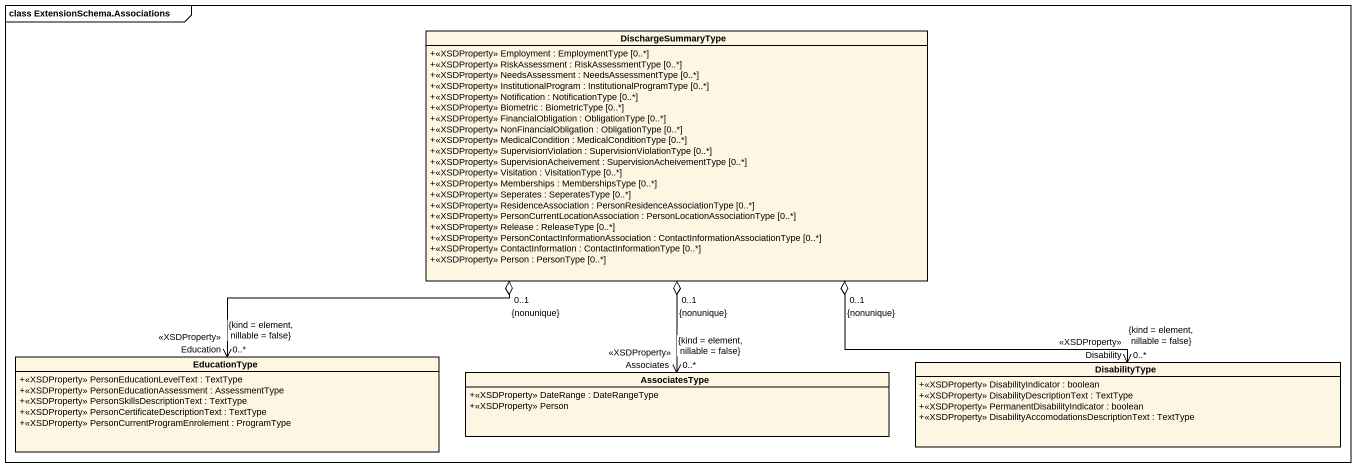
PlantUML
@startuml
mainframe class ExtensionSchema.Associations
hide circle
hide empty members
skinparam classAttributeIconSize 0
class DischargeSummaryType {
  +<<XSDProperty>> Employment : EmploymentType [0..*]
  +<<XSDProperty>> RiskAssessment : RiskAssessmentType [0..*]
  +<<XSDProperty>> NeedsAssessment : NeedsAssessmentType [0..*]
  +<<XSDProperty>> InstitutionalProgram : InstitutionalProgramType [0..*]
  +<<XSDProperty>> Notification : NotificationType [0..*]
  +<<XSDProperty>> Biometric : BiometricType [0..*]
  +<<XSDProperty>> FinancialObligation : ObligationType [0..*]
  +<<XSDProperty>> NonFinancialObligation : ObligationType [0..*]
  +<<XSDProperty>> MedicalCondition : MedicalConditionType [0..*]
  +<<XSDProperty>> SupervisionViolation : SupervisionViolationType [0..*]
  +<<XSDProperty>> SupervisionAcheivement : SupervisionAcheivementType [0..*]
  +<<XSDProperty>> Visitation : VisitationType [0..*]
  +<<XSDProperty>> Memberships : MembershipsType [0..*]
  +<<XSDProperty>> Seperates : SeperatesType [0..*]
  +<<XSDProperty>> ResidenceAssociation : PersonResidenceAssociationType [0..*]
  +<<XSDProperty>> PersonCurrentLocationAssociation : PersonLocationAssociationType [0..*]
  +<<XSDProperty>> Release : ReleaseType [0..*]
  +<<XSDProperty>> PersonContactInformationAssociation : ContactInformationAssociationType [0..*]
  +<<XSDProperty>> ContactInformation : ContactInformationType [0..*]
  +<<XSDProperty>> Person : PersonType [0..*]
}
class EducationType {
  +<<XSDProperty>> PersonEducationLevelText : TextType
  +<<XSDProperty>> PersonEducationAssessment : AssessmentType
  +<<XSDProperty>> PersonSkillsDescriptionText : TextType
  +<<XSDProperty>> PersonCertificateDescriptionText : TextType
  +<<XSDProperty>> PersonCurrentProgramEnrolement : ProgramType
}
class AssociatesType {
  +<<XSDProperty>> DateRange : DateRangeType
  +<<XSDProperty>> Person
}
class DisabilityType {
  +<<XSDProperty>> DisabilityIndicator : boolean
  +<<XSDProperty>> DisabilityDescriptionText : TextType
  +<<XSDProperty>> PermanentDisabilityIndicator : boolean
  +<<XSDProperty>> DisabilityAccomodationsDescriptionText : TextType
}
DischargeSummaryType "0..1\n{nonunique}" o-left-> "Education\n<<XSDProperty>>\n0..*\n{kind = element, nillable = false}" EducationType
DischargeSummaryType "0..1\n{nonunique}" o--> "Associates\n<<XSDProperty>>\n0..*\n{kind = element, nillable = false}" AssociatesType
DischargeSummaryType "0..1\n{nonunique}" o-right-> "Disability\n<<XSDProperty>>\n0..*\n{kind = element, nillable = false}" DisabilityType
@enduml
